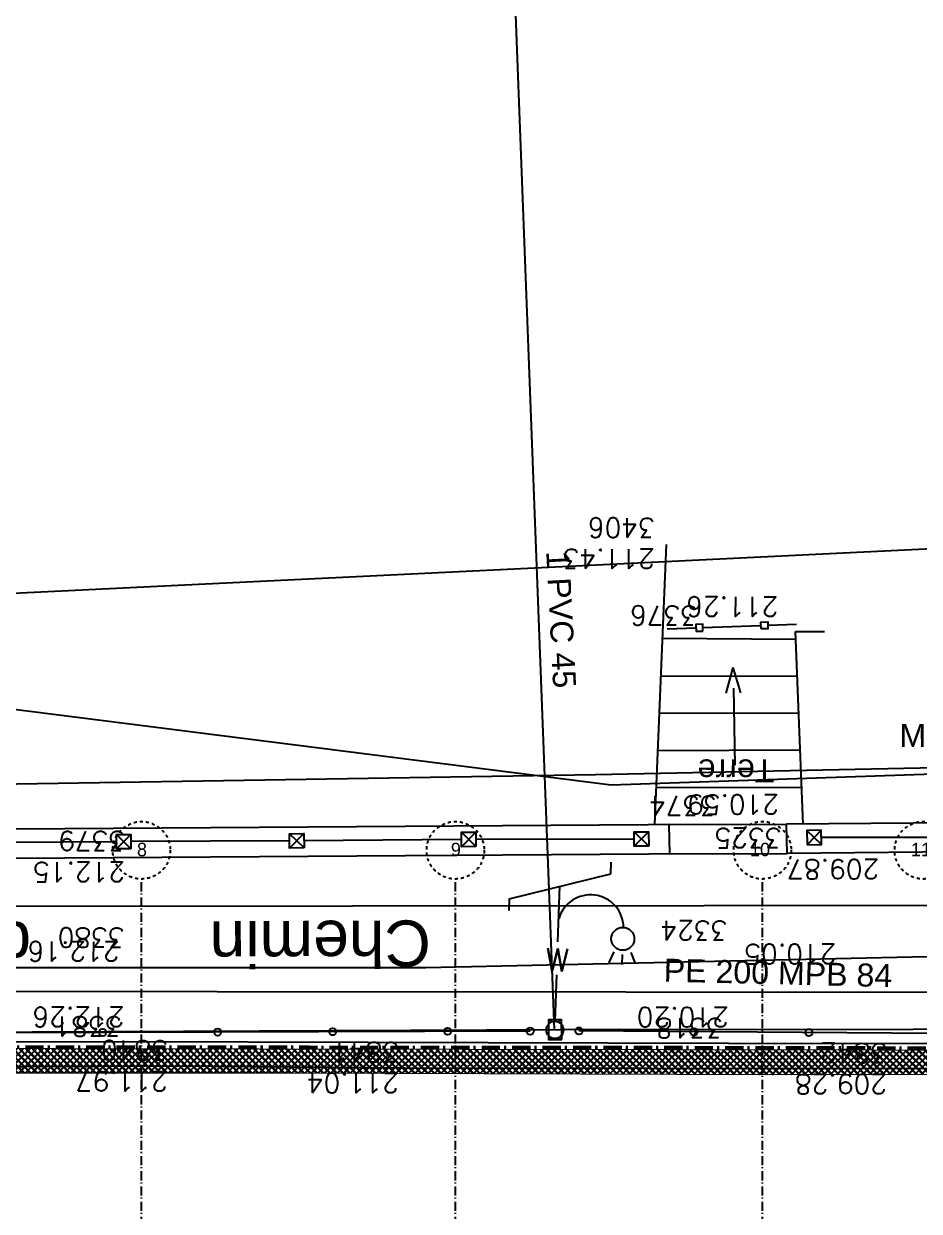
# Model space of a CAD drawing. Extents: x -594 to 29166, y -5797 to 14313.
# Drawn here: x 6872 to 8429, y 5242 to 7308 of the extents above; entities that cross this region are included whole.
import ezdxf
from ezdxf import colors
from ezdxf.entities.mleader import LeaderData, LeaderLine
from ezdxf.enums import TextEntityAlignment as Align
from ezdxf.lldxf.tags import DXFTag
from ezdxf.math import Vec2, Vec3

# ---------------------------------------------------------------- set-up
doc = ezdxf.new("R2010")
doc.units = 0
for name, pattern in [('Style de ligne -15', [2.08328, 1.25, -0.41656, 0.13886, -0.27786]), ('Style de ligne -6', [1.04164, 0.625, -0.20828, 0.06943, -0.13893]), ('VW-01', [0.41656, 0.20828, -0.20828])]:
    doc.linetypes.add(name, pattern=pattern)
doc.layers.get('0').update_dxf_attribs({"color": 252})
for name, color, linetype, lineweight in [('_GAZELEC-RESERVATION', 1, 'Continuous', 18), ('Fond topo - P', 252, 'Continuous', 50), ('Fond topo - VOI', 252, 'Continuous', 25)]:
    doc.layers.add(name, color=color, linetype=linetype, lineweight=lineweight)
for name, color, linetype in [('A SITE', 252, 'Continuous'), ('AEP_SSL', 252, 'Continuous'), ('B GÈnÈral_Hatch', 252, 'Continuous'), ('B Général', 252, 'Continuous'), ('CAB_SSL', 252, 'Continuous'), ('EDF_SSL', 252, 'Texte-Electricite'), ('Fond topo - BAT_ANN', 252, 'Continuous'), ('Fond topo - CLO_LEG', 252, 'Continuous'), ('Fond topo - CLO_MUR', 252, 'Continuous'), ('Fond topo - EDF', 252, 'Continuous'), ('Fond topo - VOI_NOM', 252, 'Continuous'), ('Fond topo - VOI_TXT', 252, 'Continuous'), ('Fond topo - Z_500', 252, 'Continuous'), ('GAZ_SSL', 252, 'Texte-GAZ'), ('prlm-VRD', 252, 'Continuous'), ('TELECOM_SSL', 252, 'Texte-Telecom'), ('UNITAIRE SSL', 252, 'UNITAIRE')]:
    doc.layers.add(name, color=color, linetype=linetype)
for name, color, linetype, plot in [('Fond topo - N', 252, 'Continuous', False), ('Fond topo - NCACHE', 252, 'Continuous', False), ('Fond topo - ZCACHE', 252, 'Continuous', False)]:
    doc.layers.add(name, color=color, linetype=linetype, plot=plot)
doc.styles.add('2000_ARIAL', font='arial.ttf', dxfattribs={"height": 0.4})
doc.styles.add('Eurostile', font='')
doc.styles.add('Lignes', font='arial.ttf', dxfattribs={"height": 0.35})
doc.styles.add('LignesA', font='arial.ttf', dxfattribs={"height": 0.35})
doc.styles.add('SIMPLEX', font='simplex_.ttf', dxfattribs={"height": 1.25})
doc.styles.get("Standard").update_dxf_attribs({"font": 'isocp.shx', "height": 15})
doc.styles.add('TP-C_Autocad_Standard', font='simplex_.ttf', dxfattribs={"height": 1})
doc.styles.add('Tronçons', font='arial.ttf', dxfattribs={"height": 0.25})
doc.styles.get('Eurostile').set_extended_font_data('Eurostile')
tags = doc.linetypes.add('L16', pattern=[0.375, 0.3, -0.075]).pattern_tags.tags
tags[6:7] = [DXFTag(74, 4), DXFTag(75, 0), DXFTag(340, '0'), DXFTag(46, 0.0), DXFTag(50, 0.0), DXFTag(44, 0.0), DXFTag(45, 0.0)]
tags[4:5] = [DXFTag(74, 4), DXFTag(75, 0), DXFTag(340, '0'), DXFTag(46, 0.0), DXFTag(50, 0.0), DXFTag(44, 0.0), DXFTag(45, 0.0)]
tags = doc.linetypes.add('Texte-Electricite', pattern='A,5,-0.25,["ELEC",Lignes,S=1,R=0,X=0,Y=-0.18],-1.25', length=6.5).pattern_tags.tags
tags[15:16] = [DXFTag(74, 4), DXFTag(75, 0), DXFTag(340, '0'), DXFTag(46, 0.0), DXFTag(50, 0.0), DXFTag(44, 0.0), DXFTag(45, 0.0)]
tags[4:5] = [DXFTag(74, 4), DXFTag(75, 0), DXFTag(340, '0'), DXFTag(46, 0.0), DXFTag(50, 0.0), DXFTag(44, 0.0), DXFTag(45, 0.0)]
tags = doc.linetypes.add('Texte-GAZ', pattern='A,5,-0.25,["GAZ",Lignes,S=1,R=0,X=0,Y=-0.18],-1.25', length=6.5).pattern_tags.tags
tags[15:16] = [DXFTag(74, 4), DXFTag(75, 0), DXFTag(340, '0'), DXFTag(46, 0.0), DXFTag(50, 0.0), DXFTag(44, 0.0), DXFTag(45, 0.0)]
tags[4:5] = [DXFTag(74, 4), DXFTag(75, 0), DXFTag(340, '0'), DXFTag(46, 0.0), DXFTag(50, 0.0), DXFTag(44, 0.0), DXFTag(45, 0.0)]
tags = doc.linetypes.add('Texte-MT', pattern='A,5,-0.25,["MT",Lignes,S=1,R=0,X=0,Y=-0.18],-1.25', length=6.5).pattern_tags.tags
tags[15:16] = [DXFTag(74, 4), DXFTag(75, 0), DXFTag(340, '0'), DXFTag(46, 0.0), DXFTag(50, 0.0), DXFTag(44, 0.0), DXFTag(45, 0.0)]
tags[4:5] = [DXFTag(74, 4), DXFTag(75, 0), DXFTag(340, '0'), DXFTag(46, 0.0), DXFTag(50, 0.0), DXFTag(44, 0.0), DXFTag(45, 0.0)]
tags = doc.linetypes.add('Texte-Telecom', pattern='A,5,-0.25,["TEL",Lignes,S=1,R=0,X=0,Y=-0.18],-1.25', length=6.5).pattern_tags.tags
tags[15:16] = [DXFTag(74, 4), DXFTag(75, 0), DXFTag(340, '0'), DXFTag(46, 0.0), DXFTag(50, 0.0), DXFTag(44, 0.0), DXFTag(45, 0.0)]
tags[4:5] = [DXFTag(74, 4), DXFTag(75, 0), DXFTag(340, '0'), DXFTag(46, 0.0), DXFTag(50, 0.0), DXFTag(44, 0.0), DXFTag(45, 0.0)]
tags = doc.linetypes.add('Texte-TelecomA', pattern='A,5,-0.25,["TEL",LignesA,S=1,R=0,X=0,Y=-0.18],-1.25', length=6.5).pattern_tags.tags
tags[15:16] = [DXFTag(74, 4), DXFTag(75, 0), DXFTag(340, '0'), DXFTag(46, 0.0), DXFTag(50, 0.0), DXFTag(44, 0.0), DXFTag(45, 0.0)]
tags[4:5] = [DXFTag(74, 4), DXFTag(75, 0), DXFTag(340, '0'), DXFTag(46, 0.0), DXFTag(50, 0.0), DXFTag(44, 0.0), DXFTag(45, 0.0)]
tags = doc.linetypes.add('UNITAIRE', pattern='A,0.25,-0.2,0,-0.2,0.25,-0.3,["UNI",TP-C_Autocad_Standard,S=0.15,R=0,X=-0.1,Y=-0.05],-0.45', length=1.65).pattern_tags.tags
tags[23:24] = [DXFTag(74, 4), DXFTag(75, 0), DXFTag(340, '0'), DXFTag(46, 0.0), DXFTag(50, 0.0), DXFTag(44, 0.0), DXFTag(45, 0.0)]
tags[12:13] = [DXFTag(74, 4), DXFTag(75, 0), DXFTag(340, '0'), DXFTag(46, 0.0), DXFTag(50, 0.0), DXFTag(44, 0.0), DXFTag(45, 0.0)]
tags[10:11] = [DXFTag(74, 4), DXFTag(75, 0), DXFTag(340, '0'), DXFTag(46, 0.0), DXFTag(50, 0.0), DXFTag(44, 0.0), DXFTag(45, 0.0)]
tags[8:9] = [DXFTag(74, 4), DXFTag(75, 0), DXFTag(340, '0'), DXFTag(46, 0.0), DXFTag(50, 0.0), DXFTag(44, 0.0), DXFTag(45, 0.0)]
tags[6:7] = [DXFTag(74, 4), DXFTag(75, 0), DXFTag(340, '0'), DXFTag(46, 0.0), DXFTag(50, 0.0), DXFTag(44, 0.0), DXFTag(45, 0.0)]
tags[4:5] = [DXFTag(74, 4), DXFTag(75, 0), DXFTag(340, '0'), DXFTag(46, 0.0), DXFTag(50, 0.0), DXFTag(44, 0.0), DXFTag(45, 0.0)]

# ---------------------------------------------------------------- blocks, each defined once
blk = doc.blocks.new('A 90.ESC01')
at = {"ltscale": 2}
for p, q in [((1.338104, 0), (0, 0)), ((1.257547, 0.126415), (1.7, 0)), ((1.257547, -0.126415), (1.7, 0))]:
    blk.add_line(p, q, dxfattribs=at)
blk = doc.blocks.new('A 90.CLOLEG')
at = {"ltscale": 2}
blk.add_circle((0, 0), 0.0625, dxfattribs=at)
blk = doc.blocks.new('A 90.EDF11')
at = {"ltscale": 2}
for p, q in [((-0.5, 0.5), (-0.426635, 0.255449)), ((0.426635, 0.255449), (0.5, 0.5))]:
    blk.add_line(p, q, dxfattribs=at)
at = {"ltscale": 2, "flags": 128}
blk.add_lwpolyline([(-0.5, -0.5), (0.5, -0.5), (0.5, 0.5), (-0.5, 0.5)], close=True, dxfattribs=at)
for points in [[(-0.426635, -0.255449), (-0.5, -0.5)], [(0.5, -0.5), (0.426635, -0.255449)]]:
    blk.add_lwpolyline(points, dxfattribs=at)
blk = doc.blocks.new('A 90.EDF02')
at = {"ltscale": 2}
for p, q in [((0.875, 2.75), (0.875, 2.95)), ((-0.875, 2.25), (0.875, 2.75)), ((0, 1.535431), (0, 2.5)), ((-0.875, 2.25), (-0.875, 2.05)), ((0.978086, 1.392164), (0.895804, 1.204402)), ((1.125, 1.349688), (1.125, 1.178214)), ((1.271914, 1.392164), (1.354196, 1.204402)), ((0, 0.15), (0, 0.958637))]:
    blk.add_line(p, q, dxfattribs=at)
for centre, radius in [((1.125, 1.625), 0.2), ((0, 0), 0.15)]:
    blk.add_circle(centre, radius, dxfattribs=at)
blk.add_arc((0.557686, 1.79611), 0.574625, 2.870977, 166.053522, dxfattribs=at)
at = {"style": 'SIMPLEX'}
blk.add_text('W', height=0.4, dxfattribs=at).set_placement((0, 1.217323), align=Align.MIDDLE_CENTER)
blk = doc.blocks.new('A 90.PTOPO')
at = {"layer": 'Fond topo - NCACHE', "style": 'SIMPLEX'}
blk.add_attdef('MAT', text='', height=0.34, dxfattribs=at).set_placement((0.1, -0.1), align=Align.TOP_LEFT)
at = {"layer": 'Fond topo - ZCACHE', "style": 'SIMPLEX'}
blk.add_attdef('ALT', (0.1, 0.1), '', height=0.34, dxfattribs=at)
blk = doc.blocks.new('A$C380262B1')
at = {"layer": 'AEP_SSL', "ltscale": 100, "elevation": 0, "flags": 128}
blk.add_lwpolyline([(-4657.5, 2524.1), (-4321.2, 2506.5), (2406.9, 2512.5), (5039.5, 2523.5), (5735.8, 4713.1), (6159.1, 4860), (8218.2, 5503.9), (11299.4, 6487.7), (12284.4, 6868.6), (12195.4, 7437.5), (11556.7, 8377.6)], dxfattribs=at)
at = {"layer": 'CAB_SSL', "elevation": 0, "flags": 128}
for points in [[(-5284.6, 3150.4), (-3314.6, 2281.5), (-287.4, 2294.5), (2769.7, 2297.5), (5367.1, 4273.8)], [(-300, 2293.9), (-370.3, 4136)]]:
    blk.add_lwpolyline(points, dxfattribs=at)
at = {"layer": 'EDF_SSL', "linetype": 'Texte-MT', "ltscale": 100, "elevation": 0, "flags": 128}
blk.add_lwpolyline([(-6254.2, -3469.9), (-4383.6, 2841.7), (-4298.6, 2988.9), (-3696.5, 3195.5), (-3294.7, 2842.6), (-2780.7, 2697.1), (-228.4, 2738.3), (1380.9, 2771.3), (2067.4, 2949.6), (2724.8, 2563.9), (4964.4, 2545.2), (5603.4, 4115.9), (5715.5, 4351.5), (6074.7, 4471.1), (6547.8, 4750.3), (7756.2, 5121)], dxfattribs=at)
at = {"layer": 'EDF_SSL', "linetype": 'Texte-MT', "ltscale": 100, "flags": 128}
blk.add_lwpolyline([(-2937.1, 2402.6), (-524, 2402.8), (2515.7, 2469.5), (2599.3, 2393.1)], dxfattribs=at)
at = {"layer": 'Fond topo - BAT_ANN', "ltscale": 2, "flags": 128}
for points in [[(-114.7, 2909.4), (122.5, 2909.9)], [(-117.3, 2844.9), (125.1, 2845.4)], [(-120, 2780.3), (127.6, 2780.9)], [(-122.6, 2715.8), (130.1, 2716.4)], [(-100.6, 2651.3), (103.8, 2651.8)], [(-99.4, 2600.3), (105, 2600.8)]]:
    blk.add_lwpolyline(points, dxfattribs=at)
at = {"layer": 'Fond topo - CLO_LEG', "ltscale": 2, "flags": 128}
for points in [[(71.1, 2997.8), (121, 2999.5)], [(-103.9, 2991.7), (-54, 2993.4)], [(-342.3, 2291.9), (-3285.8, 2282.4)], [(1374.6, 2280.3), (-257.4, 2292.2)]]:
    blk.add_lwpolyline(points, dxfattribs=at)
at = {"layer": 'Fond topo - CLO_MUR', "ltscale": 2, "flags": 128}
for points in [[(3867, 4113.2), (3699.9, 3968.2), (3458.1, 3734.9), (3143.2, 3450), (2740.1, 3158.7), (2391.1, 2978), (1948.5, 2800.8), (1571.4, 2706.1), (1188.8, 2632.7), (886.2, 2609.2), (457.2, 2604.6), (105, 2600.8)], [(-99.4, 2600.3), (-136.1, 2599.5), (-2846.1, 2581.1), (-3154.8, 2624.7), (-3442.5, 2746.2), (-3685.4, 2945.5), (-3872.2, 3203.6), (-3985.3, 3495.2), (-4013.1, 3796.9)], [(-100.6, 2651.3), (-136.9, 2650.5), (-2842.7, 2632.1), (-3141.1, 2674.2), (-3415.8, 2790.3), (-3647.9, 2980.8), (-3827, 3228.2), (-3935.7, 3508.3), (-3967.3, 3795.4)], [(-41.8, 2987.8), (-42.2, 2999.8), (-54.2, 2999.4), (-53.8, 2987.4), (-41.8, 2987.8)], [(-42, 2993.8), (59.1, 2997.4)], [(59.3, 2991.4), (58.9, 3003.4), (70.9, 3003.8), (71.3, 2991.8), (59.3, 2991.4)], [(-99.4, 2600.3), (-100.6, 2651.3)], [(764.5, 2656.9), (103.8, 2651.8)], [(105, 2600.8), (103.8, 2651.8)], [(-1036.7, 2609), (-1061.9, 2633.9)], [(-1036.9, 2634), (-1061.7, 2608.9)], [(-735.6, 2610.5), (-760.8, 2635.3)], [(-735.8, 2635.5), (-760.6, 2610.3)], [(-436.7, 2612.8), (-461.9, 2637.7)], [(-436.9, 2637.8), (-461.7, 2612.7)], [(-136.1, 2613.6), (-161.3, 2638.4)], [(-136.3, 2638.6), (-161.1, 2613.4)], [(164.3, 2616.3), (139.1, 2641.1)], [(164.1, 2641.3), (139.3, 2616.1)], [(-2886.7, 2217.3), (-2191.7, 2228.9), (-1616.7, 2228.5), (-962.4, 2231.3), (-560.5, 2228.3), (288.6, 2226.6), (2016.6, 2228.9)], [(540.6, 2269.5), (2.7, 2270.4), (-1042.7, 2273.1), (-1947.5, 2271.1), (-2886.6, 2259.2)]]:
    blk.add_lwpolyline(points, dxfattribs=at)
for points in [[(-1036.7, 2609), (-1061.7, 2608.9), (-1061.9, 2633.9), (-1036.9, 2634)], [(-735.6, 2610.5), (-760.6, 2610.3), (-760.8, 2635.3), (-735.8, 2635.5)], [(-436.7, 2612.8), (-461.7, 2612.7), (-461.9, 2637.7), (-436.9, 2637.8)], [(-136.1, 2613.6), (-161.1, 2613.4), (-161.3, 2638.4), (-136.3, 2638.6)], [(139.3, 2616.1), (164.3, 2616.3), (164.1, 2641.3), (139.1, 2641.1)]]:
    blk.add_lwpolyline(points, close=True, dxfattribs=at)
at = {"layer": 'Fond topo - CLO_MUR', "linetype": 'L16', "ltscale": 2, "flags": 128}
for points in [[(-461.8, 2625.2), (-735.7, 2623)], [(-161.2, 2625.9), (-436.8, 2625.3)], [(456.8, 2628.6), (164.2, 2628.8)], [(-1061.8, 2621.4), (-1338.1, 2619.6)], [(-760.7, 2622.8), (-1036.8, 2621.5)]]:
    blk.add_lwpolyline(points, dxfattribs=at)
at = {"layer": 'Fond topo - VOI', "ltscale": 2, "flags": 128}
for points in [[(-125.2, 2650.8), (-105.4, 3138.5)], [(120.1, 2973.3), (-112.1, 2975)], [(132.6, 2652), (119.5, 2987.3)], [(119.5, 2987.3), (169.5, 2986.9)]]:
    blk.add_lwpolyline(points, dxfattribs=at)
at = {"layer": 'GAZ_SSL', "linetype": 'Texte-GAZ', "ltscale": 100, "elevation": 0, "flags": 128}
blk.add_lwpolyline([(-5152.7, 2364.1), (2667.5, 2357.7), (4919.7, 2312), (4981.8, 2316.6), (5207, 2843.6), (5728.5, 4507.7), (6339.1, 4692.4), (6432.2, 4848.2), (10857.2, 6251), (11031.2, 6212.3), (11941.1, 6493.7), (12510.7, 6660.8), (12700.2, 6574), (12863.2, 5583.5), (13335, 3411.6), (13791.1, 3267.4), (13865.7, 2980.9), (14636, 3165.2), (15406, 3172.4)], dxfattribs=at)
at = {"layer": 'TELECOM_SSL', "linetype": 'Texte-TelecomA', "ltscale": 100, "elevation": 0, "flags": 128}
blk.add_lwpolyline([(-5184.8, 3351.6), (-201.1, 2720.3), (4509.4, 2880.7)], dxfattribs=at)
at = {"layer": 'UNITAIRE SSL', "ltscale": 200, "elevation": 0, "flags": 128}
blk.add_lwpolyline([(-5369.3, 4907.7), (-4092.3, 2915.1), (1383.2, 3181), (5037.6, 4148.6), (6149.2, 4707.5), (7015.1, 4951.4), (8140.3, 5317.6), (9024.1, 5587.2), (10085, 5928.5), (11017.8, 6277.3), (12233.9, 7183.3), (11504.2, 8257.1)], dxfattribs=at)
at = {"layer": 'Fond topo - BAT_ANN', "ltscale": 2, "xscale": 100, "yscale": 100, "zscale": 100, "rotation": 91.02565916739466}
blk.add_blockref('A 90.ESC01', (13.7, 2754.4), dxfattribs=at)
at = {"layer": 'Fond topo - CLO_LEG', "ltscale": 2, "xscale": 100, "yscale": 100, "zscale": 100}
for p, rotation in [((-1085.8, 2289.5), 180.1848922914619), ((-885.8, 2290.2), 180.1848922914619), ((-685.8, 2290.8), 180.1848922914619), ((-485.8, 2291.5), 180.1848922914619), ((-342.3, 2291.9), 179.5810527754039), ((-257.4, 2292.2), 179.5810527754039), ((-57.4, 2290.7), 179.5810527754039), ((142.6, 2289.3), 179.5810527754039)]:
    blk.add_blockref('A 90.CLOLEG', p, dxfattribs=dict(at, rotation=rotation))
at = {"layer": 'Fond topo - EDF', "ltscale": 2, "zscale": 100}
for name, p, xscale, yscale, rotation in [('A 90.EDF02', (-299.3, 2294), 100, 100, 357.968650345645), ('A 90.EDF11', (-298.9, 2294.4), 34.2950993466197, 23, 90.60242906316984)]:
    blk.add_blockref(name, p, dxfattribs=dict(at, xscale=xscale, yscale=yscale, rotation=rotation))
at = {"layer": 'Fond topo - P', "ltscale": 2}
ref = blk.add_blockref('A 90.PTOPO', (-115.3, 3140.3), dxfattribs=dict(at, xscale=100, yscale=100, zscale=100, rotation=179.9607580165254))
ref.add_attrib('MAT', '3406', dxfattribs={"layer": 'Fond topo - N', "color": 0, "ltscale": 2, "height": 34, "rotation": 179.9608, "style": 'SIMPLEX'}).set_placement((-125.3, 3150.4), align=Align.TOP_LEFT)
ref.add_attrib('ALT', '211.43', (-125.3, 3130.4), dxfattribs={"layer": 'Fond topo - Z_500', "color": 0, "ltscale": 2, "height": 34, "rotation": 179.9608, "style": 'SIMPLEX'})
ref = blk.add_blockref('A 90.PTOPO', (-41.8, 2987.8), dxfattribs=dict(at, xscale=100, yscale=100, zscale=100, rotation=179.9607580165254))
ref.add_attrib('MAT', '3376', dxfattribs={"layer": 'Fond topo - N', "color": 0, "ltscale": 2, "height": 34, "rotation": 179.9608, "style": 'SIMPLEX'}).set_placement((-51.8, 2997.8), align=Align.TOP_LEFT)
ref.add_attrib('ALT', '211.26', (89.5, 3047), dxfattribs={"layer": 'Fond topo - Z_500', "color": 0, "ltscale": 2, "height": 34, "rotation": 179.9608, "style": 'SIMPLEX'})
ref = blk.add_blockref('A 90.PTOPO', (-8.6, 2656.9), dxfattribs=dict(at, xscale=100, yscale=100, zscale=100, rotation=179.9607580165254))
ref.add_attrib('MAT', '3374', dxfattribs={"layer": 'Fond topo - N', "color": 0, "ltscale": 2, "height": 34, "rotation": 179.9608, "style": 'SIMPLEX'}).set_placement((-18.6, 2666.9), align=Align.TOP_LEFT)
ref.add_attrib('ALT', '210.59', (90.8, 2703), dxfattribs={"layer": 'Fond topo - Z_500', "color": 0, "ltscale": 2, "height": 34, "rotation": 179.9608, "style": 'SIMPLEX'})
ref = blk.add_blockref('A 90.PTOPO', (105, 2600.8), dxfattribs=dict(at, xscale=100, yscale=100, zscale=100, rotation=179.9607580165254))
ref.add_attrib('MAT', '3325', dxfattribs={"layer": 'Fond topo - N', "color": 0, "ltscale": 2, "height": 34, "rotation": 179.9608, "style": 'SIMPLEX'}).set_placement((95, 2610.8), align=Align.TOP_LEFT)
ref.add_attrib('ALT', '209.87', (265, 2590.5), dxfattribs={"layer": 'Fond topo - Z_500', "color": 0, "ltscale": 2, "height": 34, "rotation": 179.9608, "style": 'SIMPLEX'})
ref = blk.add_blockref('A 90.PTOPO', (-1036.7, 2595.7), dxfattribs=dict(at, xscale=100, yscale=100, zscale=100, rotation=179.9607580165254))
ref.add_attrib('MAT', '3379', dxfattribs={"layer": 'Fond topo - N', "color": 0, "ltscale": 2, "height": 34, "rotation": 179.9608, "style": 'SIMPLEX'}).set_placement((-1046.7, 2605.7), align=Align.TOP_LEFT)
ref.add_attrib('ALT', '212.15', (-1046.7, 2585.7), dxfattribs={"layer": 'Fond topo - Z_500', "color": 0, "ltscale": 2, "height": 34, "rotation": 179.9608, "style": 'SIMPLEX'})
ref = blk.add_blockref('A 90.PTOPO', (11, 2439.8), dxfattribs=dict(at, xscale=100, yscale=100, zscale=100, rotation=179.9607580165254))
ref.add_attrib('MAT', '3324', dxfattribs={"layer": 'Fond topo - N', "color": 0, "ltscale": 2, "height": 34, "rotation": 179.9608, "style": 'SIMPLEX'}).set_placement((1, 2449.8), align=Align.TOP_LEFT)
ref.add_attrib('ALT', '210.05', (190.5, 2442.9), dxfattribs={"layer": 'Fond topo - Z_500', "color": 0, "ltscale": 2, "height": 34, "rotation": 179.9608, "style": 'SIMPLEX'})
ref = blk.add_blockref('A 90.PTOPO', (-1037.6, 2427.6), dxfattribs=dict(at, xscale=100, yscale=100, zscale=100, rotation=179.9607580165254))
ref.add_attrib('MAT', '3380', dxfattribs={"layer": 'Fond topo - N', "color": 0, "ltscale": 2, "height": 34, "rotation": 179.9608, "style": 'SIMPLEX'}).set_placement((-1047.5, 2437.6), align=Align.TOP_LEFT)
ref.add_attrib('ALT', '212.16', (-1056.3, 2447.4), dxfattribs={"layer": 'Fond topo - Z_500', "color": 0, "ltscale": 2, "height": 34, "rotation": 179.9608, "style": 'SIMPLEX'})
ref = blk.add_blockref('A 90.PTOPO', (-1042.7, 2273.1), dxfattribs=dict(at, xscale=100, yscale=100, zscale=100, rotation=179.9607580165254))
ref.add_attrib('MAT', '3381', dxfattribs={"layer": 'Fond topo - N', "color": 0, "ltscale": 2, "height": 34, "rotation": 179.9608, "style": 'SIMPLEX'}).set_placement((-1052.7, 2283.1), align=Align.TOP_LEFT)
ref.add_attrib('ALT', '212.26', (-1047.7, 2333.4), dxfattribs={"layer": 'Fond topo - Z_500', "color": 0, "ltscale": 2, "height": 34, "rotation": 179.9608, "style": 'SIMPLEX'})
ref = blk.add_blockref('A 90.PTOPO', (2.7, 2270.4), dxfattribs=dict(at, xscale=100, yscale=100, zscale=100, rotation=179.9607580165254))
ref.add_attrib('MAT', '3318', dxfattribs={"layer": 'Fond topo - N', "color": 0, "ltscale": 2, "height": 34, "rotation": 179.9608, "style": 'SIMPLEX'}).set_placement((-7.3, 2280.4), align=Align.TOP_LEFT)
ref.add_attrib('ALT', '210.20', (3.4, 2333.1), dxfattribs={"layer": 'Fond topo - Z_500', "color": 0, "ltscale": 2, "height": 34, "rotation": 179.9608, "style": 'SIMPLEX'})
ref = blk.add_blockref('A 90.PTOPO', (-962.4, 2231.3), dxfattribs=dict(at, xscale=100, yscale=100, zscale=100, rotation=179.9607580165254))
ref.add_attrib('MAT', '3840', dxfattribs={"layer": 'Fond topo - N', "color": 0, "ltscale": 2, "height": 34, "rotation": 179.9608, "style": 'SIMPLEX'}).set_placement((-972.3, 2241.3), align=Align.TOP_LEFT)
ref.add_attrib('ALT', '211.97', (-972.4, 2221.3), dxfattribs={"layer": 'Fond topo - Z_500', "color": 0, "ltscale": 2, "height": 34, "rotation": 179.9608, "style": 'SIMPLEX'})
ref = blk.add_blockref('A 90.PTOPO', (-560.5, 2228.3), dxfattribs=dict(at, xscale=100, yscale=100, zscale=100, rotation=179.9607580165254))
ref.add_attrib('MAT', '3841', dxfattribs={"layer": 'Fond topo - N', "color": 0, "ltscale": 2, "height": 34, "rotation": 179.9608, "style": 'SIMPLEX'}).set_placement((-570.5, 2238.4), align=Align.TOP_LEFT)
ref.add_attrib('ALT', '211.04', (-570.5, 2218.4), dxfattribs={"layer": 'Fond topo - Z_500', "color": 0, "ltscale": 2, "height": 34, "rotation": 179.9608, "style": 'SIMPLEX'})
ref = blk.add_blockref('A 90.PTOPO', (288.6, 2226.6), dxfattribs=dict(at, xscale=100, yscale=100, zscale=100, rotation=179.9607580165254))
ref.add_attrib('MAT', '3842', dxfattribs={"layer": 'Fond topo - N', "color": 0, "ltscale": 2, "height": 34, "rotation": 179.9608, "style": 'SIMPLEX'}).set_placement((278.6, 2236.6), align=Align.TOP_LEFT)
ref.add_attrib('ALT', '209.28', (278.5, 2216.6), dxfattribs={"layer": 'Fond topo - Z_500', "color": 0, "ltscale": 2, "height": 34, "rotation": 179.9608, "style": 'SIMPLEX'})
at = {"layer": 'CAB_SSL', "style": 'Tronçons'}
blk.add_text('1 PVC 45', height=40, rotation=272.9551, dxfattribs=at).set_placement((-314.4, 3126.4))
at = {"layer": 'EDF_SSL', "style": 'Tronçons'}
blk.add_text('MT 10 KV 3x75 Alu HS', height=40, rotation=0.1037, dxfattribs=at).set_placement((300, 2786.3))
at = {"layer": 'Fond topo - VOI_NOM', "style": '2000_ARIAL'}
blk.add_text('Chemin          du          Grapillon', height=80, rotation=180.2297, dxfattribs=at).set_placement((-515, 2484.6))
at = {"layer": 'Fond topo - VOI_TXT', "style": '2000_ARIAL'}
blk.add_text('Terre', height=40, rotation=179.9608, dxfattribs=at).set_placement((82.5, 2764.5))
at = {"layer": 'GAZ_SSL', "style": 'Tronçons'}
blk.add_text('PE 200 MPB 84', height=40, rotation=358.5849, dxfattribs=at).set_placement((-110.4, 2378.1))

msp = doc.modelspace()

# ---------------------------------------------------------------- hatches: boundary and pattern name
at = {"layer": 'B GÈnÈral_Hatch', "linetype": 'Continuous'}
h = msp.add_hatch(dxfattribs=at)
h.set_pattern_fill('02_ISOLANT', color=256, style=0, pattern_type=2)
h.set_pattern_definition([(45, (-110308.095, 125967.714), (-5.65685425, 5.65685425), []), (135, (-110308.095, 125967.714), (5.65685425, 5.65685425), [])])
h.paths.add_polyline_path([(5482.406, 5520.781), (5244.537, 5519.755), (5244.537, 5477.035), (5576.233, 5479.337), (5994.006, 5482.285), (6502.006, 5483.324), (7337.176, 5483.324), (8174.901, 5480.565), (9251.208, 5481.36), (11197.093, 5482.047), (12128.011, 5477.612), (12128.009, 5477.374), (12128.145, 5522.21), (11188.006, 5523.438), (10769.506, 5523.438), (9413.613, 5520.667), (6570.006, 5525.48)])
h = msp.add_hatch(dxfattribs=at)
h.set_pattern_fill('02_ISOLANT', color=256, style=0, pattern_type=2)
h.set_pattern_definition([(45, (0, 0), (-5.6568542, 5.6568542), []), (135, (0, 0), (5.6568542, 5.6568542), [])])
h.paths.add_polyline_path([(5482.4, 5520.781), (5431.798, 5521.055), (5431.798, 5478.335), (5576.227, 5479.337), (5994, 5482.285), (6502, 5483.324), (7337.17, 5483.324), (8174.895, 5480.565), (9251.203, 5481.36), (11197.087, 5482.047), (12128.005, 5477.612), (12128.003, 5477.374), (12128.139, 5522.21), (11188, 5523.438), (10769.5, 5523.438), (9413.607, 5520.667), (6570, 5525.48)])

# ---------------------------------------------------------------- linework, layer by layer
at = {"layer": 'A SITE', "linetype": 'Style de ligne -15', "lineweight": 50, "ltscale": 25.4}
msp.add_open_spline([(4176.46, 5442.268), (4369.672, 5480.305), (4562.883, 5518.342), (4903.036, 5519.771), (5243.188, 5521.2), (5979.862, 5524.644), (6716.536, 5528.089), (7278.196, 5527.681), (7839.856, 5527.273), (8021.336, 5527.044), (8202.816, 5526.815), (8808.176, 5525.356), (9413.535, 5523.896), (10716.351, 5525.293), (12019.166, 5526.69), (12242.597, 5526.219), (12466.029, 5525.748), (12816.588, 5520.962), (13167.148, 5516.176), (13202.673, 5616.323), (13238.199, 5716.47), (13267.888, 5802.201), (13297.577, 5887.932), (13327.266, 5973.663), (13356.956, 6059.395), (13408.406, 6207.964), (13459.856, 6356.533), (13477.006, 6406.056), (13494.156, 6455.579), (13528.564, 6560.212), (13562.972, 6664.845), (13573.344, 6696.386), (13583.716, 6727.928), (13599.145, 6774.844), (13614.573, 6821.761), (13678.898, 7117.445), (13743.224, 7413.129), (13957.444, 7453.65), (14171.664, 7494.171), (14164.331, 7534.454), (14156.998, 7574.738), (14190.699, 7584.189), (14224.399, 7593.639), (14227.546, 7586.876), (14230.693, 7580.113), (14293.316, 7599.076), (14355.939, 7618.039), (14360.336, 7603.518), (14364.733, 7588.998), (14537.195, 7591.453), (14709.721, 7640.319), (14664.801, 7789.364), (14619.881, 7938.41), (15047.101, 8062.384), (15474.322, 8186.358), (15686.72, 8247.996), (15899.118, 8309.635), (15904.181, 8311.166), (15909.244, 8312.698), (15908.246, 8315.995), (15907.249, 8319.292), (17672.664, 8849.185), (19438.079, 9379.077), (19648.946, 9442.842), (19859.814, 9506.606), (20255.35, 9309.74), (20650.886, 9112.874), (20960.83, 8222.926), (21270.775, 7332.978), (21180.205, 7304.155), (21089.635, 7275.333), (21163.082, 7017.584), (21236.529, 6759.834), (21251.591, 6763.9), (21266.653, 6767.967), (21275.663, 6734.59), (21284.674, 6701.213), (21269.902, 6697.225), (21255.13, 6693.238), (21270.029, 6638.047), (21284.928, 6582.856), (21291.188, 6584.546), (21297.447, 6586.236), (21305.995, 6495.046), (21402.881, 6506.774), (21487.346, 6527.117), (21571.811, 6547.461), (21569.541, 6559.077), (21567.271, 6570.694), (21604.983, 6578.638), (21642.694, 6586.582), (21649.991, 6549.244), (21657.287, 6511.906), (21652.493, 6510.896), (21647.699, 6509.886), (21807.598, 5746.172), (21967.496, 4982.457), (21977.291, 4938.62), (21987.086, 4894.782), (22015.78, 4743.898), (22044.474, 4593.013), (22063.498, 4473.154), (22082.523, 4353.295), (22101.178, 4237.725), (22119.832, 4122.156), (22124.345, 4087.384), (22128.858, 4052.612), (22138.67, 3933.295), (22148.483, 3813.978), (22152.899, 3687.239), (22157.316, 3560.501), (22156.076, 3368.858), (22154.837, 3177.215), (22152.199, 3078.787), (22149.562, 2980.358), (22145.456, 2863.605), (22141.35, 2746.851), (22132.85, 2586.185), (22124.349, 2425.518), (22087.732, 1950.646), (22051.116, 1475.773), (21993.933, 847.273), (21936.75, 218.773), (21915.729, 183.154), (21894.709, 147.536), (21213.23, 141.566), (20531.75, 135.597), (20529.704, 160.058), (20527.657, 184.52), (20322.852, 176.691), (20118.047, 168.862), (19882.166, 159.845), (19646.285, 150.828), (19256.888, 145.182), (18867.491, 139.536), (18773.401, -158.054), (18679.311, -455.644), (18604.53, -1398.289), (18529.749, -2340.935), (18635.053, -2777.585), (18740.357, -3214.234), (18588.756, -3295.853), (18437.156, -3377.471), (18384.511, -3407.387), (18331.865, -3437.302), (18280.613, -3484.556), (18229.362, -3531.809), (18125.267, -3688.349), (18021.173, -3844.888), (17973.144, -3961.195), (17925.114, -4077.502), (17903.66, -4188.267), (17882.205, -4299.032), (17853.831, -4428.724), (17825.458, -4558.416), (17795.321, -4816.052), (17765.184, -5073.687), (17828.426, -5320.212), (17891.667, -5566.736), (16164.839, -5333.52), (14438.011, -5100.304), (14043.046, -5030.624), (13648.082, -4960.944), (13506.144, -4936.079), (13364.206, -4911.213), (13220.848, -4883.357), (13077.49, -4855.501), (12791.937, -4799.706), (12506.383, -4743.912), (12128.349, -4679.679), (11750.314, -4615.447), (11530.967, -4571.296), (11311.619, -4527.146), (10549.503, -4375.437), (9787.387, -4223.728), (9847.498, -3981.593), (9907.609, -3739.459), (9806.225, -3461.39), (9704.841, -3183.322), (9715.187, -3083.784), (9725.532, -2984.247), (9824.047, -2441.958), (9922.562, -1899.67), (9651.72, -1701.167), (9380.878, -1502.664), (9447.608, -1104.825), (9514.339, -706.985), (9834.998, -611.033), (10155.657, -515.081), (10247.114, 11.583), (10338.572, 538.246), (10143.199, 564.034), (9947.826, 589.823), (9948.48, 594.78), (9949.134, 599.737), (9614.75, 638.685), (9280.365, 677.634), (8737.859, 744.574), (8195.353, 811.514), (7103.907, 948.262), (6012.462, 1085.009), (5516.207, 1145.917), (5019.951, 1206.825), (4567.057, 1262.265), (4114.163, 1317.705), (4102.18, 1307.409), (4090.197, 1297.113), (3869.944, 1322.11), (3649.69, 1347.106), (3455.22, 1370.405), (3260.751, 1393.703), (3258.524, 1373.559), (3256.298, 1353.416), (2884.962, 1399.248), (2513.626, 1445.079), (2816.189, 2481.825), (3118.751, 3518.57), (3122.583, 3517.421), (3126.415, 3516.272), (3182.803, 3704.332), (3239.191, 3892.391), (3244.935, 3911.549), (3250.679, 3930.706), (3342.693, 4248.166), (3434.706, 4565.625), (3504.837, 4748.285), (3574.967, 4930.944), (3700.503, 5086.554), (3826.038, 5242.164), (4001.249, 5342.216), (4176.46, 5442.268)], degree=2, knots=[0, 0, 0, 1, 1, 2, 2, 3, 3, 4, 4, 5, 5, 6, 6, 7, 7, 8, 8, 9, 9, 10, 10, 11, 11, 12, 12, 13, 13, 14, 14, 15, 15, 16, 16, 17, 17, 18, 18, 19, 19, 20, 20, 21, 21, 22, 22, 23, 23, 24, 24, 25, 25, 26, 26, 27, 27, 28, 28, 29, 29, 30, 30, 31, 31, 32, 32, 33, 33, 34, 34, 35, 35, 36, 36, 37, 37, 38, 38, 39, 39, 40, 40, 41, 41, 42, 42, 43, 43, 44, 44, 45, 45, 46, 46, 47, 47, 48, 48, 49, 49, 50, 50, 51, 51, 52, 52, 53, 53, 54, 54, 55, 55, 56, 56, 57, 57, 58, 58, 59, 59, 60, 60, 61, 61, 62, 62, 63, 63, 64, 64, 65, 65, 66, 66, 67, 67, 68, 68, 69, 69, 70, 70, 71, 71, 72, 72, 73, 73, 74, 74, 75, 75, 76, 76, 77, 77, 78, 78, 79, 79, 80, 80, 81, 81, 82, 82, 83, 83, 84, 84, 85, 85, 86, 86, 87, 87, 88, 88, 89, 89, 90, 90, 91, 91, 92, 92, 93, 93, 94, 94, 95, 95, 96, 96, 97, 97, 98, 98, 99, 99, 100, 100, 101, 101, 102, 102, 103, 103, 104, 104, 105, 105, 106, 106, 107, 107, 108, 108, 109, 109, 110, 110, 111, 111, 112, 112, 113, 113, 114, 114, 115, 115, 115], dxfattribs=at)
at = {"layer": 'B Général', "linetype": 'Style de ligne -6', "ltscale": 25.4}
for p, q in [((7076.484, 3285.389), (7076.484, 5820.389)), ((7622.484, 3285.389), (7622.484, 5820.389)), ((8156.484, 3285.389), (8156.484, 5820.389))]:
    msp.add_line(p, q, dxfattribs=at)
at = {"layer": 'B Général', "linetype": 'Continuous', "lineweight": 18, "flags": 128}
for points in [[(5482.406, 5520.781), (5244.537, 5519.755), (5244.537, 5477.035), (5576.233, 5479.337), (5994.006, 5482.285), (6502.006, 5483.324), (7337.176, 5483.324), (8174.901, 5480.565), (9251.208, 5481.36), (11197.093, 5482.047), (12128.011, 5477.612), (12128.009, 5477.374), (12128.145, 5522.21), (11188.006, 5523.438), (10769.506, 5523.438), (9413.613, 5520.667), (6570.006, 5525.48)], [(5482.4, 5520.781), (5431.798, 5521.055), (5431.798, 5478.335), (5576.227, 5479.337), (5994, 5482.285), (6502, 5483.324), (7337.17, 5483.324), (8174.895, 5480.565), (9251.203, 5481.36), (11197.087, 5482.047), (12128.005, 5477.612), (12128.003, 5477.374), (12128.139, 5522.21), (11188, 5523.438), (10769.5, 5523.438), (9413.607, 5520.667), (6570, 5525.48)]]:
    msp.add_lwpolyline(points, close=True, dxfattribs=at)
at = {"layer": 'B Général', "linetype": 'VW-01', "ltscale": 25.4}
for centre in [(7076.484, 5870.389), (7622.484, 5870.389), (8156.484, 5870.389), (8436.484, 5870.389)]:
    msp.add_circle(centre, 50, dxfattribs=at)

# ---------------------------------------------------------------- block references
at = {"layer": 'prlm-VRD'}
msp.add_blockref('A$C380262B1', (8094.783, 3263.943), dxfattribs=at)

# ---------------------------------------------------------------- texts
at = {"layer": 'B Général', "attachment_point": 1, "line_spacing_factor": 0.895453, "style": 'Eurostile'}
for s, insert, char_height in [('8', (7068.566, 5883.478), 23.496), ('9', (7614.566, 5883.478), 23.496), ('10', (8134.832, 5883.478), 23.4956), ('11', (8414.832, 5883.478), 23.4956)]:
    msp.add_mtext(s, dxfattribs=dict(at, insert=insert, char_height=char_height))

# ---------------------------------------------------------------- leaders
at = {"layer": '_GAZELEC-RESERVATION', "color": 6}
ml = msp.add_multileader_mtext('Standard', dxfattribs=at)
ml.set_content('résa n°19\\P500X200 en dalle haute', color=6)
ml.set_leader_properties()
ml.build(insert=Vec2(0, 0))
ml.multileader.update_dxf_attribs({"has_text_frame": 1, "arrow_head_size": 8, "scale": 20})
ctx = ml.context
ctx.base_point, ctx.scale, ctx.char_height, ctx.arrow_head_size, ctx.landing_gap_size, ctx.plane_origin = Vec3(4818.995, 5356.026), 20, 8, 8, 4, Vec3(4853.114, 5525.35)
notes = []
notes.append((ctx, [(1, (1, 1, 0), (4810.01, 5356.026), (1, 0), 8.984, [(0, [(4782.387, 5434.346)], 0, [])])]))
ctx.mtext.insert, ctx.mtext.width, ctx.mtext.flow_direction = Vec3(4822.995, 5360.026), 156.88504, 5
for ctx, leaders in notes:
    for number, flags, end, landing, length, lines in leaders:
        leader = LeaderData()
        leader.index, (leader.has_last_leader_line, leader.has_dogleg_vector, leader.attachment_direction) = number, flags
        leader.last_leader_point, leader.dogleg_vector, leader.dogleg_length = Vec3(end), Vec3(landing), length
        for number, points, colour, breaks in lines:
            line = LeaderLine()
            line.index, line.vertices, line.color, line.breaks = number, Vec3.list(points), colors.encode_raw_color(colour), breaks
            leader.lines.append(line)
        ctx.leaders.append(leader)

doc.saveas('drawing.dxf')
